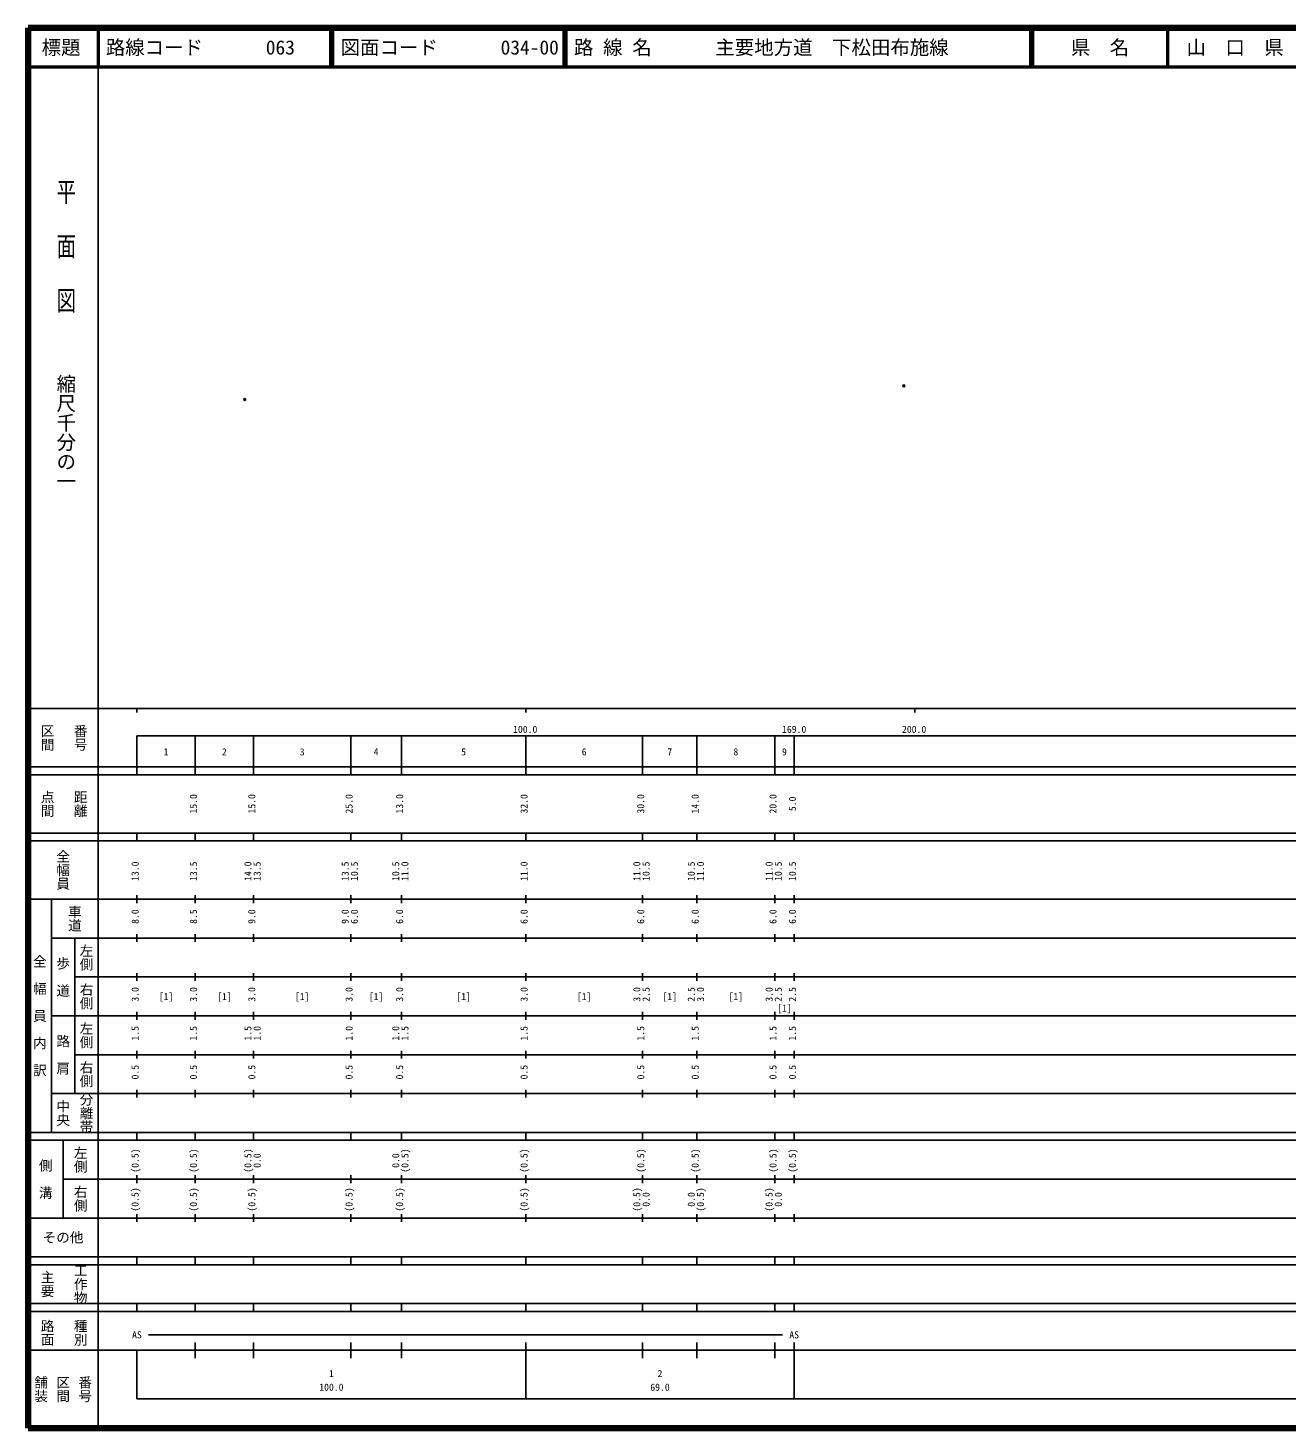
# Model space of a CAD drawing. Units: millimetres on the paper. Extents: x 40 to 680, y 20 to 380.
# Drawn here: x 40 to 363.7, y 20 to 380 of the extents above; entities that cross this region are included whole.
import ezdxf
from ezdxf.enums import TextEntityAlignment as Align

# ---------------------------------------------------------------- set-up
doc = ezdxf.new("R2010")
doc.units = ezdxf.units.MM
doc.header["$PDMODE"] = 32
doc.header["$PDSIZE"] = 0.5
doc.layers.add('M-OTRS', color=6, linetype='Continuous')
doc.layers.add('M-TTL-TXT', color=7, linetype='Continuous')
for name, color, linetype, lineweight in [('M-TTL', 2, 'Continuous', 140), ('M-TTL-BAND', 7, 'Continuous', 25), ('M-TTL-LINE', 7, 'Continuous', 50)]:
    doc.layers.add(name, color=color, linetype=linetype, lineweight=lineweight)
doc.styles.add('@ＭＳ ゴシック', font='')
doc.styles.add('ＭＳ ゴシック', font='')
doc.styles.get('@ＭＳ ゴシック').set_extended_font_data('@MS Gothic')
doc.styles.get('ＭＳ ゴシック').set_extended_font_data('MS Gothic')

msp = doc.modelspace()

# ---------------------------------------------------------------- linework, layer by layer
at = {"layer": 'M-OTRS'}
for p in [(265.196, 287.978), (95.715, 284.481)]:
    msp.add_point(p, dxfattribs=at)
at = {"layer": 'M-TTL'}
for p, q in [((40, 380), (40, 20)), ((680, 380), (40, 380)), ((40, 20), (680, 20))]:
    msp.add_line(p, q, dxfattribs=at)
at = {"layer": 'M-TTL-BAND'}
for p, q in [((58, 370), (58, 20)), ((40, 205), (579, 205)), ((68, 205), (68, 204)), ((168, 205), (168, 204)), ((268, 205), (268, 204)), ((68, 198), (579, 198)), ((68, 198), (68, 188)), ((83, 188), (83, 198)), ((98, 188), (98, 198)), ((123, 188), (123, 198)), ((136, 188), (136, 198)), ((168, 188), (168, 198)), ((198, 188), (198, 198)), ((212, 188), (212, 198)), ((232, 188), (232, 198)), ((237, 188), (237, 198)), ((40, 190), (579, 190)), ((40, 188), (579, 188)), ((40, 173), (579, 173)), ((68, 171), (68, 173)), ((83, 171), (83, 173)), ((98, 171), (98, 173)), ((123, 171), (123, 173)), ((136, 171), (136, 173)), ((168, 171), (168, 173)), ((198, 171), (198, 173)), ((212, 171), (212, 173)), ((232, 171), (232, 173)), ((237, 171), (237, 173)), ((40, 171), (579, 171)), ((40, 156), (579, 156)), ((46, 96), (46, 156)), ((68, 155), (68, 157)), ((83, 155), (83, 157)), ((98, 155), (98, 157)), ((123, 155), (123, 157)), ((136, 155), (136, 157)), ((168, 155), (168, 157)), ((198, 155), (198, 157)), ((212, 155), (212, 157)), ((232, 155), (232, 157)), ((237, 155), (237, 157)), ((46, 146), (579, 146)), ((52, 146), (52, 106)), ((68, 145), (68, 147)), ((83, 145), (83, 147)), ((98, 145), (98, 147)), ((123, 145), (123, 147)), ((136, 145), (136, 147)), ((168, 145), (168, 147)), ((198, 145), (198, 147)), ((212, 145), (212, 147)), ((232, 145), (232, 147)), ((237, 145), (237, 147)), ((68, 135), (68, 137)), ((83, 135), (83, 137)), ((98, 135), (98, 137)), ((123, 135), (123, 137)), ((136, 135), (136, 137)), ((168, 135), (168, 137)), ((198, 135), (198, 137)), ((212, 135), (212, 137)), ((232, 135), (232, 137)), ((237, 135), (237, 137)), ((52, 136), (579, 136)), ((46, 126), (579, 126)), ((68, 125), (68, 127)), ((83, 125), (83, 127)), ((98, 125), (98, 127)), ((123, 125), (123, 127)), ((136, 125), (136, 127)), ((168, 125), (168, 127)), ((198, 125), (198, 127)), ((212, 125), (212, 127)), ((232, 125), (232, 127)), ((237, 125), (237, 127)), ((52, 116), (579, 116)), ((68, 115), (68, 117)), ((83, 115), (83, 117)), ((98, 115), (98, 117)), ((123, 115), (123, 117)), ((136, 115), (136, 117)), ((168, 115), (168, 117)), ((198, 115), (198, 117)), ((212, 115), (212, 117)), ((232, 115), (232, 117)), ((237, 115), (237, 117)), ((46, 106), (579, 106)), ((68, 105), (68, 107)), ((83, 105), (83, 107)), ((98, 105), (98, 107)), ((123, 105), (123, 107)), ((136, 105), (136, 107)), ((168, 105), (168, 107)), ((198, 105), (198, 107)), ((212, 105), (212, 107)), ((232, 105), (232, 107)), ((237, 105), (237, 107)), ((40, 96), (579, 96)), ((40, 94), (579, 94)), ((49, 94), (49, 74)), ((68, 94), (68, 96)), ((83, 94), (83, 96)), ((98, 94), (98, 96)), ((123, 94), (123, 96)), ((136, 94), (136, 96)), ((168, 94), (168, 96)), ((198, 94), (198, 96)), ((212, 94), (212, 96)), ((232, 94), (232, 96)), ((237, 94), (237, 96)), ((49, 84), (579, 84)), ((68, 83), (68, 85)), ((83, 83), (83, 85)), ((98, 83), (98, 85)), ((123, 83), (123, 85)), ((136, 83), (136, 85)), ((168, 83), (168, 85)), ((198, 83), (198, 85)), ((212, 83), (212, 85)), ((232, 83), (232, 85)), ((237, 83), (237, 85)), ((40, 74), (579, 74)), ((68, 73), (68, 75)), ((83, 73), (83, 75)), ((98, 73), (98, 75)), ((123, 73), (123, 75)), ((136, 73), (136, 75)), ((168, 73), (168, 75)), ((198, 73), (198, 75)), ((212, 73), (212, 75)), ((232, 73), (232, 75)), ((237, 73), (237, 75)), ((40, 64), (579, 64)), ((40, 62), (579, 62)), ((68, 62), (68, 64)), ((83, 62), (83, 64)), ((98, 62), (98, 64)), ((123, 62), (123, 64)), ((136, 62), (136, 64)), ((168, 62), (168, 64)), ((198, 62), (198, 64)), ((212, 62), (212, 64)), ((232, 62), (232, 64)), ((237, 62), (237, 64)), ((40, 52), (579, 52)), ((68, 50), (68, 52)), ((83, 50), (83, 52)), ((98, 50), (98, 52)), ((123, 50), (123, 52)), ((136, 50), (136, 52)), ((168, 50), (168, 52)), ((198, 50), (198, 52)), ((212, 50), (212, 52)), ((232, 50), (232, 52)), ((237, 50), (237, 52)), ((40, 50), (579, 50)), ((71, 44), (234, 44)), ((40, 40), (579, 40)), ((68, 40), (68, 27.5)), ((83, 38), (83, 42)), ((98, 38), (98, 42)), ((123, 38), (123, 42)), ((136, 38), (136, 42)), ((168, 27.5), (168, 42)), ((198, 38), (198, 42)), ((212, 38), (212, 42)), ((232, 38), (232, 42)), ((237, 27.5), (237, 42)), ((68, 27.5), (579, 27.5))]:
    msp.add_line(p, q, dxfattribs=at)
at = {"layer": 'M-TTL-LINE'}
for p, q in [((58, 380), (58, 370)), ((117.75, 380), (117.75, 370)), ((118.25, 380), (118.25, 370)), ((177.75, 380), (177.75, 370)), ((178.25, 380), (178.25, 370)), ((297.75, 380), (297.75, 370)), ((298.25, 380), (298.25, 370)), ((333, 380), (333, 370)), ((40, 370), (680, 370))]:
    msp.add_line(p, q, dxfattribs=at)

# ---------------------------------------------------------------- texts
at = {"layer": 'M-TTL-BAND', "style": '@ＭＳ ゴシック', "width": 1.4}
msp.add_text('平  面  図', height=3.666, rotation=270, dxfattribs=at).set_placement((49.777, 306.475), align=Align.MIDDLE_RIGHT)
at = {"layer": 'M-TTL-BAND', "style": '@ＭＳ ゴシック'}
msp.add_text('縮尺千分の一', height=3.666, rotation=270, dxfattribs=at).set_placement((49.777, 261.03), align=Align.MIDDLE_RIGHT)
for s, p in [('区間', (45, 197.5)), ('番号', (53.5, 197.5)), ('点間', (45, 180.5)), ('距離', (53.5, 180.5)), ('全幅員', (49, 163.5)), ('車道', (52, 151)), ('左側', (55, 141)), ('全\u3000幅\u3000員\u3000内\u3000訳', (43, 126)), ('歩\u3000道', (49, 136)), ('右側', (55, 131)), ('左側', (55, 121)), ('路\u3000肩', (49, 116)), ('右側', (55, 111)), ('分離帯', (55, 101)), ('中央', (49, 101)), ('左側', (53.5, 89)), ('側\u3000溝', (44.5, 84)), ('右側', (53.5, 79)), ('工作物', (53.5, 57)), ('主要', (45, 57)), ('路面', (45, 44.5)), ('種別', (53.5, 44.5)), ('舗装', (43.333, 30)), ('区間', (49, 30)), ('番号', (54.667, 30))]:
    msp.add_text(s, height=2.566, rotation=270, dxfattribs=at).set_placement(p, align=Align.MIDDLE_CENTER)
at = {"layer": 'M-TTL-BAND', "style": 'ＭＳ ゴシック'}
for s, p in [('100.0', (167.844, 198.195)), ('169.0', (237, 198.195)), ('200.0', (267.844, 198.195)), ('1', (75.5, 192.405)), ('2', (90.5, 192.405)), ('3', (110.5, 192.405)), ('4', (129.5, 192.405)), ('5', (152, 192.405)), ('6', (183, 192.405)), ('7', (205, 192.405)), ('8', (222, 192.405)), ('9', (234.5, 192.405)), ('[1]', (75.5, 129.5)), ('[1]', (90.5, 129.5)), ('[1]', (110.5, 129.5)), ('[1]', (129.5, 129.5)), ('[1]', (152, 129.5)), ('[1]', (183, 129.5)), ('[1]', (205, 129.5)), ('[1]', (222, 129.5)), ('[1]', (234.5, 126.506)), ('AS', (68, 42.5)), ('AS', (237, 42.5)), ('1', (118, 32.523)), ('2', (202.5, 32.523)), ('100.0', (118, 29.033)), ('69.0', (202.5, 29.033))]:
    msp.add_text(s, height=1.833, dxfattribs=at).set_placement(p, align=Align.BOTTOM_CENTER)
for s, p in [('15.0', (84, 180.5)), ('15.0', (99, 180.5)), ('25.0', (124, 180.5)), ('13.0', (137, 180.5)), ('32.0', (169, 180.5)), ('30.0', (199, 180.5)), ('14.0', (213, 180.5)), ('20.0', (233, 180.5)), ('5.0', (238, 180.5)), ('13.0', (69, 163.174)), ('13.5', (84, 163.174)), ('14.0', (98, 163.174)), ('13.5', (100.37, 163.174)), ('13.5', (123, 163.174)), ('10.5', (125.37, 163.174)), ('10.5', (136, 163.174)), ('11.0', (138.37, 163.174)), ('11.0', (169, 163.174)), ('11.0', (198, 163.174)), ('10.5', (200.37, 163.174)), ('10.5', (212, 163.174)), ('11.0', (214.37, 163.174)), ('11.0', (232, 163.174)), ('10.5', (234.37, 163.174)), ('10.5', (238, 163.174)), ('8.0', (69, 151.5)), ('8.5', (84, 151.5)), ('9.0', (99, 151.5)), ('9.0', (123, 151.5)), ('6.0', (125.37, 151.5)), ('6.0', (137, 151.5)), ('6.0', (169, 151.5)), ('6.0', (199, 151.5)), ('6.0', (213, 151.5)), ('6.0', (233, 151.5)), ('6.0', (238, 151.5)), ('3.0', (69, 131.5)), ('3.0', (84, 131.5)), ('3.0', (99, 131.5)), ('3.0', (124, 131.5)), ('3.0', (137, 131.5)), ('3.0', (169, 131.5)), ('3.0', (198, 131.5)), ('2.5', (200.37, 131.5)), ('2.5', (212, 131.5)), ('3.0', (214.37, 131.5)), ('3.0', (232, 131.5)), ('2.5', (234.37, 131.5)), ('2.5', (238, 131.5)), ('1.5', (69, 121.5)), ('1.5', (84, 121.5)), ('1.5', (98, 121.5)), ('1.0', (100.37, 121.5)), ('1.0', (124, 121.5)), ('1.0', (136, 121.5)), ('1.5', (138.37, 121.5)), ('1.5', (169, 121.5)), ('1.5', (199, 121.5)), ('1.5', (213, 121.5)), ('1.5', (233, 121.5)), ('1.5', (238, 121.5)), ('0.5', (69, 111.5)), ('0.5', (84, 111.5)), ('0.5', (99, 111.5)), ('0.5', (124, 111.5)), ('0.5', (137, 111.5)), ('0.5', (169, 111.5)), ('0.5', (199, 111.5)), ('0.5', (213, 111.5)), ('0.5', (233, 111.5)), ('0.5', (238, 111.5)), ('(0.5)', (69, 88.764)), ('(0.5)', (84, 88.764)), ('(0.5)', (98, 88.764)), ('0.0', (100.37, 88.764)), ('0.0', (136, 88.764)), ('(0.5)', (138.37, 88.764)), ('(0.5)', (169, 88.764)), ('(0.5)', (199, 88.764)), ('(0.5)', (213, 88.764)), ('(0.5)', (233, 88.764)), ('(0.5)', (238, 88.764)), ('(0.5)', (69, 78.764)), ('(0.5)', (84, 78.764)), ('(0.5)', (99, 78.764)), ('(0.5)', (124, 78.764)), ('(0.5)', (137, 78.764)), ('(0.5)', (169, 78.764)), ('(0.5)', (198, 78.764)), ('0.0', (200.37, 78.764)), ('0.0', (212, 78.764)), ('(0.5)', (214.37, 78.764)), ('(0.5)', (232, 78.764)), ('0.0', (234.37, 78.764))]:
    msp.add_text(s, height=1.833, rotation=90, dxfattribs=at).set_placement(p, align=Align.BOTTOM_CENTER)
msp.add_text('その他', height=2.566, dxfattribs=at).set_placement((49, 69), align=Align.MIDDLE_CENTER)
at = {"layer": 'M-TTL-TXT', "style": 'ＭＳ ゴシック'}
for s, p in [('標題', (48.5, 375)), ('県\u3000名', (315.625, 375)), ('山\u3000口\u3000県', (350.375, 375))]:
    msp.add_text(s, height=3.666, dxfattribs=at).set_placement(p, align=Align.MIDDLE_CENTER)
for s, p in [('路線コード', (60, 375)), ('063', (101.142, 375)), ('図面コード', (120.38, 375)), ('034-00', (161.521, 375)), ('路 線 名', (180.38, 375)), ('主要地方道\u3000下松田布施線', (216.734, 375))]:
    msp.add_text(s, height=3.666, dxfattribs=at).set_placement(p, align=Align.MIDDLE_LEFT)

doc.saveas('drawing.dxf')
